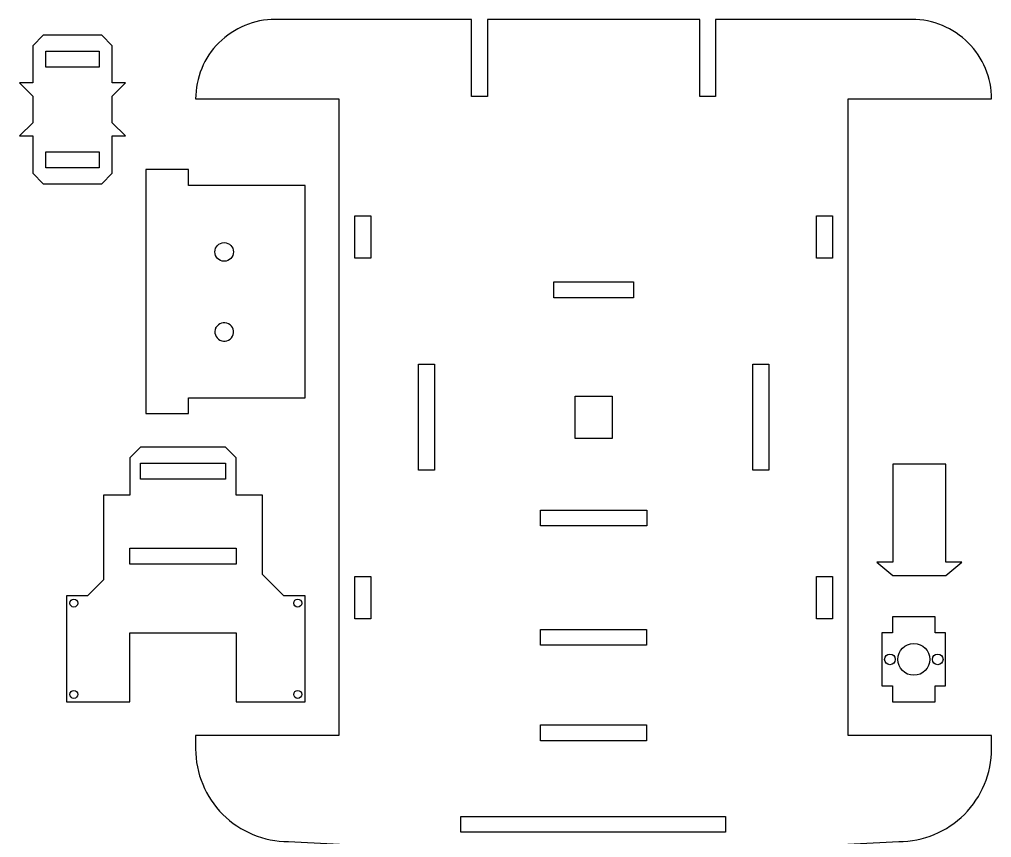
# Model space of a CAD drawing. Header units: millimetres. Extents: x -327 to -131, y -394 to -6.
# Drawn here: x -314.6 to -131.4, y -160.6 to -6.3 of the extents above; entities that cross this region are included whole.
import ezdxf

# ---------------------------------------------------------------- set-up
doc = ezdxf.new("R2010")
doc.units = ezdxf.units.MM
doc.layers.get('0').update_dxf_attribs({"linetype": 'CONTINUOUS'})

msp = doc.modelspace()

# ---------------------------------------------------------------- linework, layer by layer
msp.add_line((-277.53, -64.49), (-277.52, -64.5))
msp.add_lwpolyline([(-229.35, -20.85), (-229.35, -6.35), (-266.35, -6.35, 0.414214), (-281.35, -21.35), (-254.35, -21.35), (-254.35, -141.35), (-281.35, -141.35), (-281.35, -143.85, 0.414214), (-263.85, -161.35), (-213.36, -163.98, 0.026069), (-199.34, -163.98), (-148.85, -161.35, 0.414214), (-131.35, -143.85), (-131.35, -141.35), (-158.35, -141.35), (-158.35, -21.35), (-131.35, -21.35, 0.414214), (-146.35, -6.35), (-183.35, -6.35), (-183.35, -20.85), (-186.35, -20.85), (-186.35, -6.35), (-226.35, -6.35), (-226.35, -20.85)], format="xyb", close=True)
for points in [[(-310.05, -9.32), (-312.05, -11.32), (-312.05, -18.32), (-314.55, -18.32), (-312.05, -20.82), (-312.05, -25.82), (-314.55, -28.32), (-312.05, -28.32), (-312.05, -35.32), (-310.05, -37.32), (-299.05, -37.32), (-297.05, -35.32), (-297.05, -28.32), (-294.55, -28.32), (-297.05, -25.82), (-297.05, -20.82), (-294.55, -18.32), (-297.05, -18.32), (-297.05, -11.32), (-299.05, -9.32)], [(-309.55, -12.32), (-299.55, -12.32), (-299.55, -15.32), (-309.55, -15.32)], [(-309.55, -34.32), (-309.55, -31.32), (-299.55, -31.32), (-299.55, -34.32)], [(-282.7, -77.67), (-282.7, -77.67), (-282.7, -77.67), (-268.73, -77.67), (-268.73, -77.67), (-260.7, -77.67), (-260.7, -37.68), (-282.7, -37.68), (-282.7, -34.67), (-290.7, -34.67), (-290.7, -37.68), (-290.7, -77.67), (-290.7, -77.68), (-290.7, -80.67), (-282.7, -80.67)], [(-251.35, -43.35), (-248.35, -43.35), (-248.35, -51.35), (-251.35, -51.35)], [(-161.35, -51.35), (-164.35, -51.35), (-164.35, -43.35), (-161.35, -43.35)], [(-198.85, -55.85), (-198.85, -58.85), (-213.85, -58.85), (-213.85, -55.85)], [(-239.35, -91.35), (-239.35, -71.35), (-236.35, -71.35), (-236.35, -91.35)], [(-176.35, -91.35), (-176.35, -71.35), (-173.35, -71.35), (-173.35, -91.35)], [(-209.85, -77.35), (-202.85, -77.35), (-202.85, -85.35), (-209.85, -85.35)], [(-273.68, -122.02), (-273.68, -135), (-260.7, -135), (-260.7, -115.02), (-264.72, -115.02), (-268.72, -111.02), (-268.72, -96.02), (-273.72, -96.02), (-273.72, -89.02), (-275.72, -87.02), (-291.72, -87.02), (-293.72, -89.02), (-293.72, -96.02), (-298.72, -96.02), (-298.72, -112.02), (-301.72, -115.02), (-305.7, -115.02), (-305.7, -121.02), (-305.7, -121.02), (-305.7, -135), (-293.72, -135), (-293.72, -122.02)], [(-275.72, -93.02), (-291.72, -93.02), (-291.72, -90.02), (-275.72, -90.02)], [(-149.96, -108.68), (-152.96, -108.68), (-149.96, -111.18), (-139.96, -111.18), (-136.96, -108.68), (-139.96, -108.68), (-139.96, -90.18), (-149.96, -90.18)], [(-216.33, -101.85), (-216.33, -98.85), (-196.33, -98.85), (-196.33, -101.85)], [(-293.72, -109.02), (-293.72, -106.02), (-273.72, -106.02), (-273.72, -109.02)], [(-251.35, -111.35), (-248.35, -111.35), (-248.35, -119.35), (-251.35, -119.35)], [(-161.35, -111.35), (-161.35, -119.35), (-164.35, -119.35), (-164.35, -111.35)], [(-150, -122), (-152, -122), (-152, -132), (-150, -132), (-150, -135), (-142, -135), (-142, -132), (-140, -132), (-140, -122), (-142, -122), (-142, -119), (-150, -119)], [(-196.35, -124.35), (-216.35, -124.35), (-216.35, -121.35), (-196.35, -121.35)], [(-216.35, -139.35), (-196.35, -139.35), (-196.35, -142.35), (-216.35, -142.35)], [(-231.35, -156.63), (-181.5, -156.63), (-181.5, -159.61), (-231.35, -159.61)]]:
    msp.add_lwpolyline(points, close=True)
for centre, radius in [((-275.97, -50.18), 1.75), ((-304.3, -116.4), 0.75), ((-262.1, -116.4), 0.75), ((-146, -127), 3), ((-150.5, -127), 1), ((-141.5, -127), 1), ((-304.3, -133.6), 0.75), ((-262.1, -133.6), 0.75)]:
    msp.add_circle(centre, radius)
msp.add_arc((-275.97, -65.28), 1.75, -206.5274, 151.6285)
msp.add_open_spline([(-277.52, -64.5), (-277.52, -64.49), (-277.51, -64.48), (-277.51, -64.46), (-277.51, -64.45), (-277.51, -64.44)], degree=3, knots=[0, 0, 0, 0, 0.00262943, 0.00262943, 0.005258477, 0.005258477, 0.005258477, 0.005258477])

doc.saveas('drawing.dxf')
